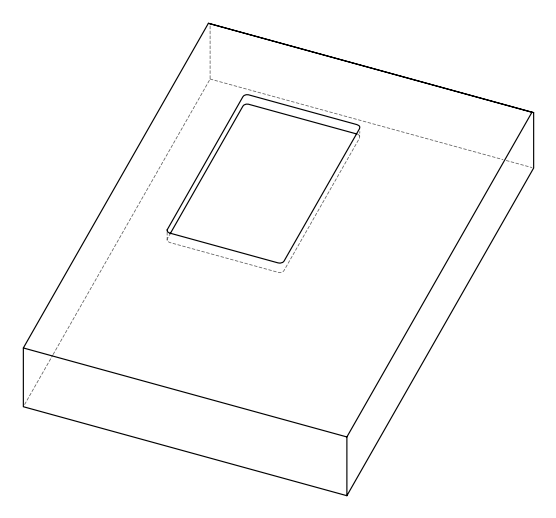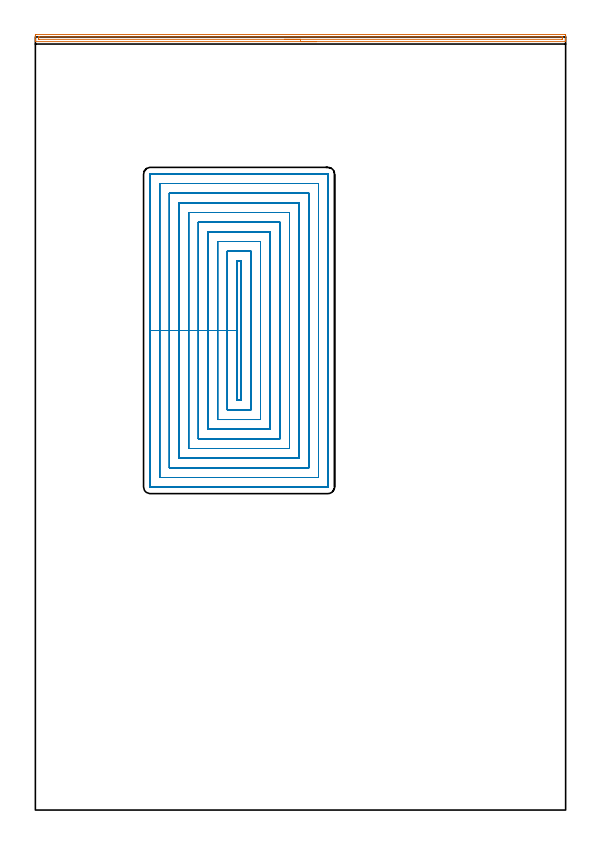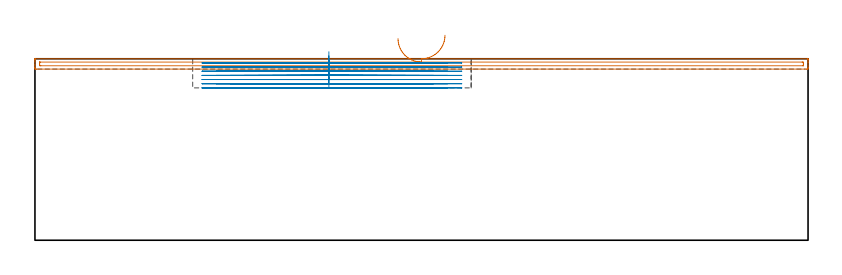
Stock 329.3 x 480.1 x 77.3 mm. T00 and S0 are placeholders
(PLAN: 2 operations, 1 tool changes, 62 min)
(1 AREA_MILL | FG_CHAMFER_SURFACE | UGT0205_001 | 5.44 min | 3188 mm3)
(2 MILL_RECTANGULAR_POCKET | POCKET_RECTANGULAR_STRAIGHT | UGT0201_126 | Follow Part, ap 2, ae 75% | 56.53 min | 297815 mm3)
(TOOL UGT0205_001 | Chamfer Mill 20 x 3 x 45 deg. | D20 FL50 Z2)
(TOOL UGT0201_126 | Carbide End Mill 8.0 | D8 FL15 Z4)
(OP 1 AREA_MILL)
G17 G21 G94 G90
T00 M6
G54
G17 G0 G90 X174.65 Y477.2 S1061 M3
G43 Z87.3 H0
G94 G1 X174.612 Z86.428 F250.
X174.498 Z85.563
X174.309 Z84.712
X174.047 Z83.88
X173.713 Z83.074
X173.31 Z82.3
X172.842 Z81.564
X172.31 Z80.872
X171.721 Z80.229
X171.078 Z79.64
X170.386 Z79.108
X169.65 Z78.64
X168.876 Z78.237
X168.07 Z77.903
X167.238 Z77.641
X166.386 Z77.452
X165.522 Z77.338
X164.65 Z77.3
X0.178
X0.004 Y477.199 Z77.292
X0.003 Z77.291
X0. Y477.55 Z76.95
Y477.817 Z76.683
Y478.519 Z75.975
Y479.751 Z74.746
Y480.281 Z74.214
Y480.896 Z73.599
X0.003 Y481.161 Z73.334
X0.01 Y481.591 Z72.905
X0.184 Y481.596 Z72.902
X0.625 Y481.6 Z72.9
X328.675 Y481.599 Z72.901
X329.116 Y481.596 Z72.902
X329.29 Y481.591 Z72.905
X329.3 Y481.161 Z73.334
Y480.896 Z73.599
Y480.281 Z74.214
Y478.871 Z75.625
Y478.519 Z75.975
Y477.817 Z76.683
Y477.55 Z76.949
Y477.199 Z77.291
X329.296 Z77.292
X329.123 Y477.2 Z77.3
X164.65
Y478.614 Z75.886
X2.316 Y478.615 Z75.885
X2.04 Y478.62 Z75.88
X2.013 Y478.621 Z75.879
X2.008 Y478.641 Z75.859
X2.003 Y478.675 Z75.825
X2.001 Y478.708 Z75.792
X2. Y478.926 Z75.574
X2.003 Y479.4 Z75.1
X2.007 Y479.8 Z74.7
X2.024 Y480.179 Z74.321
X2.413 Y480.184 Z74.316
X2.51 Y480.185 Z74.315
X326.984
X327.26 Y480.18 Z74.32
X327.287 Y480.179 Z74.321
X327.292 Y480.159 Z74.341
X327.297 Y480.125 Z74.375
X327.299 Y480.092 Z74.408
X327.3 Y479.874 Z74.626
X327.297 Y479.4 Z75.1
X327.293 Y479. Z75.5
X327.276 Y478.621 Z75.879
X326.887 Y478.616 Z75.884
X326.79 Y478.615 Z75.885
X164.65 Y478.614 Z75.886
X163.778 Z75.924
X162.914 Z76.038
X162.062 Z76.227
X161.23 Z76.489
X160.424 Z76.823
X159.65 Z77.226
X158.914 Z77.694
X158.222 Z78.225
X157.579 Z78.815
X156.99 Z79.458
X156.458 Z80.15
X155.99 Z80.886
X155.587 Z81.66
X155.253 Z82.466
X154.991 Z83.298
X154.802 Z84.149
X154.688 Z85.014
X154.65 Z85.886
G0 Z87.3
M5
M2
(OP 2 MILL_RECTANGULAR_POCKET)
G17 G21 G94 G90
T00 M6
G54
G17 G0 G90 X125.2 Y315.607 S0 M3
G43 Z87.3 H0
Z80.3
G94 G1 Y297.8 Z75.528 F250.
Y254.5 F500.
X127.8
Y341.1
X125.2
Y297.8
X119.2
Y248.5
X133.8
Y347.1
X119.2
Y297.8
X113.2
Y242.5
X139.8
Y353.1
X113.2
Y297.8
X107.2
Y236.5
X145.8
Y359.1
X107.2
Y297.8
X101.2
Y230.5
X151.8
Y365.1
X101.2
Y297.8
X95.2
Y224.5
X157.8
Y371.1
X95.2
Y297.8
X89.2
Y218.5
X163.8
Y377.1
X89.2
Y297.8
X83.2
Y212.5
X169.8
Y383.1
X83.2
Y297.8
X77.2
Y206.5
X175.8
Y389.1
X77.2
Y297.8
X71.2
Y200.7
G3 X71.4 Y200.5 R0.2
G1 X181.6
G3 X181.8 Y200.7 R0.2
G1 Y394.9
G3 X181.6 Y395.1 R0.2
G1 X71.4
G3 X71.2 Y394.9 R0.2
G1 Y297.8
Y296.8
G0 X125.2 Y315.607 Z78.528
G1 Y297.8 Z73.757 F250.
Y254.5 F500.
X127.8
Y341.1
X125.2
Y297.8
X119.2
Y248.5
X133.8
Y347.1
X119.2
Y297.8
X113.2
Y242.5
X139.8
Y353.1
X113.2
Y297.8
X107.2
Y236.5
X145.8
Y359.1
X107.2
Y297.8
X101.2
Y230.5
X151.8
Y365.1
X101.2
Y297.8
X95.2
Y224.5
X157.8
Y371.1
X95.2
Y297.8
X89.2
Y218.5
X163.8
Y377.1
X89.2
Y297.8
X83.2
Y212.5
X169.8
Y383.1
X83.2
Y297.8
X77.2
Y206.5
X175.8
Y389.1
X77.2
Y297.8
X71.2
Y200.7
G3 X71.4 Y200.5 R0.2
G1 X181.6
G3 X181.8 Y200.7 R0.2
G1 Y394.9
G3 X181.6 Y395.1 R0.2
G1 X71.4
G3 X71.2 Y394.9 R0.2
G1 Y297.8
Y296.8
G0 X125.2 Y315.607 Z76.757
G1 Y297.8 Z71.986 F250.
Y254.5 F500.
X127.8
Y341.1
X125.2
Y297.8
X119.2
Y248.5
X133.8
Y347.1
X119.2
Y297.8
X113.2
Y242.5
X139.8
Y353.1
X113.2
Y297.8
X107.2
Y236.5
X145.8
Y359.1
X107.2
Y297.8
X101.2
Y230.5
X151.8
Y365.1
X101.2
Y297.8
X95.2
Y224.5
X157.8
Y371.1
X95.2
Y297.8
X89.2
Y218.5
X163.8
Y377.1
X89.2
Y297.8
X83.2
Y212.5
X169.8
Y383.1
X83.2
Y297.8
X77.2
Y206.5
X175.8
Y389.1
X77.2
Y297.8
X71.2
Y200.7
G3 X71.4 Y200.5 R0.2
G1 X181.6
G3 X181.8 Y200.7 R0.2
G1 Y394.9
G3 X181.6 Y395.1 R0.2
G1 X71.4
G3 X71.2 Y394.9 R0.2
G1 Y297.8
Y296.8
G0 X125.2 Y315.607 Z74.986
G1 Y297.8 Z70.214 F250.
Y254.5 F500.
X127.8
Y341.1
X125.2
Y297.8
X119.2
Y248.5
X133.8
Y347.1
X119.2
Y297.8
X113.2
Y242.5
X139.8
Y353.1
X113.2
Y297.8
X107.2
Y236.5
X145.8
Y359.1
X107.2
Y297.8
X101.2
Y230.5
X151.8
Y365.1
X101.2
Y297.8
X95.2
Y224.5
X157.8
Y371.1
X95.2
Y297.8
X89.2
Y218.5
X163.8
Y377.1
X89.2
Y297.8
X83.2
Y212.5
X169.8
Y383.1
X83.2
Y297.8
X77.2
Y206.5
X175.8
Y389.1
X77.2
Y297.8
X71.2
Y200.7
G3 X71.4 Y200.5 R0.2
G1 X181.6
G3 X181.8 Y200.7 R0.2
G1 Y394.9
G3 X181.6 Y395.1 R0.2
G1 X71.4
G3 X71.2 Y394.9 R0.2
G1 Y297.8
Y296.8
G0 X125.2 Y315.607 Z73.214
G1 Y297.8 Z68.443 F250.
Y254.5 F500.
X127.8
Y341.1
X125.2
Y297.8
X119.2
Y248.5
X133.8
Y347.1
X119.2
Y297.8
X113.2
Y242.5
X139.8
Y353.1
X113.2
Y297.8
X107.2
Y236.5
X145.8
Y359.1
X107.2
Y297.8
X101.2
Y230.5
X151.8
Y365.1
X101.2
Y297.8
X95.2
Y224.5
X157.8
Y371.1
X95.2
Y297.8
X89.2
Y218.5
X163.8
Y377.1
X89.2
Y297.8
X83.2
Y212.5
X169.8
Y383.1
X83.2
Y297.8
X77.2
Y206.5
X175.8
Y389.1
X77.2
Y297.8
X71.2
Y200.7
G3 X71.4 Y200.5 R0.2
G1 X181.6
G3 X181.8 Y200.7 R0.2
G1 Y394.9
G3 X181.6 Y395.1 R0.2
G1 X71.4
G3 X71.2 Y394.9 R0.2
G1 Y297.8
Y296.8
G0 X125.2 Y315.607 Z71.443
G1 Y297.8 Z66.671 F250.
Y254.5 F500.
X127.8
Y341.1
X125.2
Y297.8
X119.2
Y248.5
X133.8
Y347.1
X119.2
Y297.8
X113.2
Y242.5
X139.8
Y353.1
X113.2
Y297.8
X107.2
Y236.5
X145.8
Y359.1
X107.2
Y297.8
X101.2
Y230.5
X151.8
Y365.1
X101.2
Y297.8
X95.2
Y224.5
X157.8
Y371.1
X95.2
Y297.8
X89.2
Y218.5
X163.8
Y377.1
X89.2
Y297.8
X83.2
Y212.5
X169.8
Y383.1
X83.2
Y297.8
X77.2
Y206.5
X175.8
Y389.1
X77.2
Y297.8
X71.2
Y200.7
G3 X71.4 Y200.5 R0.2
G1 X181.6
G3 X181.8 Y200.7 R0.2
G1 Y394.9
G3 X181.6 Y395.1 R0.2
G1 X71.4
G3 X71.2 Y394.9 R0.2
G1 Y297.8
Y296.8
G0 X125.2 Y315.607 Z69.671
G1 Y297.8 Z64.9 F250.
Y254.5 F500.
X127.8
Y341.1
X125.2
Y297.8
X119.2
Y248.5
X133.8
Y347.1
X119.2
Y297.8
X113.2
Y242.5
X139.8
Y353.1
X113.2
Y297.8
X107.2
Y236.5
X145.8
Y359.1
X107.2
Y297.8
X101.2
Y230.5
X151.8
Y365.1
X101.2
Y297.8
X95.2
Y224.5
X157.8
Y371.1
X95.2
Y297.8
X89.2
Y218.5
X163.8
Y377.1
X89.2
Y297.8
X83.2
Y212.5
X169.8
Y383.1
X83.2
Y297.8
X77.2
Y206.5
X175.8
Y389.1
X77.2
Y297.8
X71.2
Y200.7
G3 X71.4 Y200.5 R0.2
G1 X181.6
G3 X181.8 Y200.7 R0.2
G1 Y394.9
G3 X181.6 Y395.1 R0.2
G1 X71.4
G3 X71.2 Y394.9 R0.2
G1 Y297.8
Y296.8
G0 Z87.3
M5
M2
